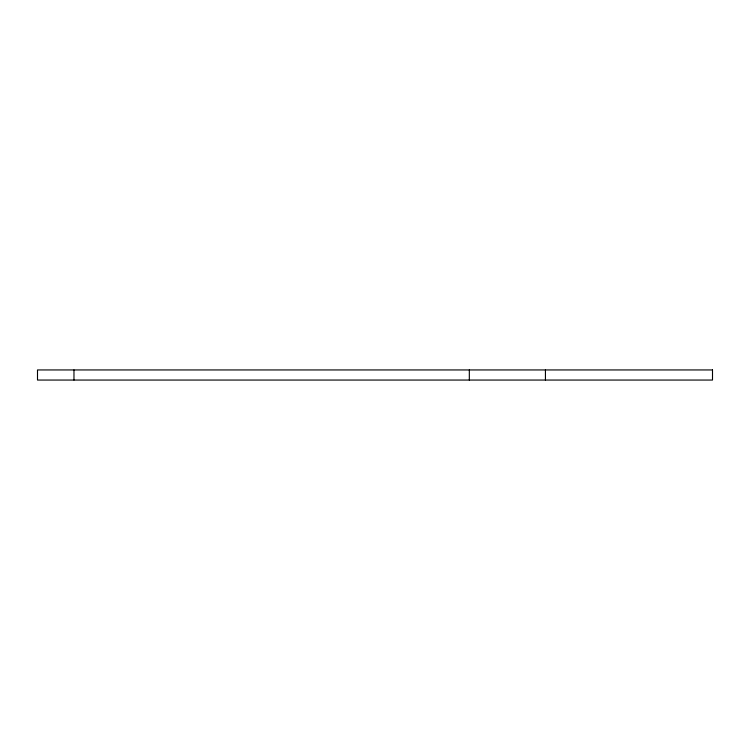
<?xml version="1.0" encoding="UTF-8"?>
<svg xmlns="http://www.w3.org/2000/svg" width="750" height="750" viewBox="0 0 750 750"><rect width="100%" height="100%" fill="white"/><g stroke="black" fill="none" stroke-linecap="round" stroke-linejoin="round"><path stroke-width="1.12" d="M545.438 369.947L545.438 380.053M469.322 369.947L469.322 380.053M73.969 369.947L73.969 380.053M712.5 369.947L37.5 369.947L37.5 380.053L712.5 380.053L712.5 369.947"/></g></svg>
